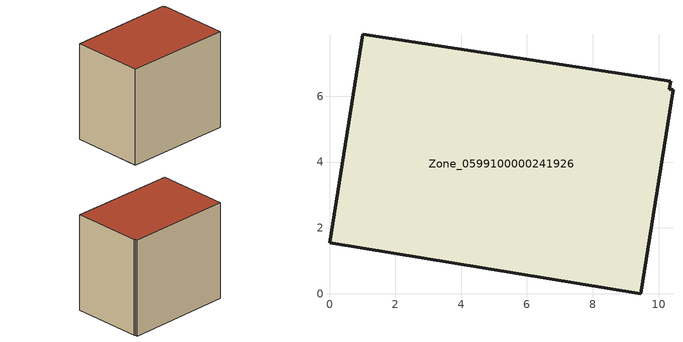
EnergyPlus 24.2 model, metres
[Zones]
Zone_0599100000241926
 floor ground (C_G): 10.37,6.46 10.32,6.22 10.44,6.2 9.45,0 0,1.55 1.01,7.88 z0
 wall outside (C_F): 10.37,6.46 1.01,7.88 0,1.55 9.45,0 10.44,6.2 10.32,6.22 10.37,6.46 z0:8.64
 roof outside (C_R): 10.32,6.22 10.37,6.46 1.01,7.88 0,1.55 9.45,0 10.44,6.2 z8.64
[BUILDING]
Pand.0599100000241926: North Axis=0; Terrain=City; Loads Convergence Tolerance Value=0.04; Temperature Convergence Tolerance Value=0.4; Solar Distribution=FullExterior; Maximum Number of Warmup Days=25; Minimum Number of Warmup Days=1
[Site:Location]
Rotterdam.The.Hague.AP_ZH_NLD Design_Conditions: Latitude=51.96; Longitude=4.45; Time Zone=1; Elevation=-4.5
[SITE:GROUNDTEMPERATURE:BUILDINGSURFACE]
18, 18, 18, 18, 18, 18, 18, 18, 18, 18, 18, 18
[MATERIAL] Thermal Absorptance=0.9; Solar Absorptance=0.7; Visible Absorptance=0.7
Name | Roughness | Thickness | Conductivity | Density | Specific Heat
G.TC.1946-1964 | MediumSmooth | 0.15 | 1 | 540 | 1210
F.TC.1946-1964 | Rough | 0.3 | 0.857143 | 1920 | 840
R.TC.1946-1964 | MediumRough | 0.2 | 0.235294 | 1500 | 1000
[CONSTRUCTION]
C_G: G.TC.1946-1964
C_F: F.TC.1946-1964
C_R: R.TC.1946-1964
[ZONE]
Zone_0599100000241926: Type=1; Multiplier=1; Ceiling Height=Autocalculate; Volume=Autocalculate; Floor Area=autocalculate; Part of Total Floor Area=Yes
[ZONEINFILTRATION:DESIGNFLOWRATE]
Infil_Zone_0599100000241926: Zone or ZoneList or Space or SpaceList=Zone_0599100000241926; Schedule=AlwaysOn; Design Flow Rate Calculation Method=Flow/Area; Flow Rate per Floor Area=0.003; Constant Term Coefficient=1; Temperature Term Coefficient=0; Velocity Term Coefficient=0; Velocity Squared Term Coefficient=0
[HVACTEMPLATE:ZONE:IDEALLOADSAIRSYSTEM]
Zone_0599100000241926: Maximum Heating Supply Air Temperature=50; Minimum Cooling Supply Air Temperature=13; Maximum Heating Supply Air Humidity Ratio=0.0156; Minimum Cooling Supply Air Humidity Ratio=0.0077; Heating Limit=NoLimit; Cooling Limit=NoLimit; Dehumidification Control Type=ConstantSensibleHeatRatio; Cooling Sensible Heat Ratio=0.7; Dehumidification Setpoint=60; Humidification Control Type=None; Humidification Setpoint=30; Outdoor Air Method=None; Outdoor Air Flow Rate per Person=0.00944; Outdoor Air Flow Rate per Zone Floor Area=0; Outdoor Air Flow Rate per Zone=0; Demand Controlled Ventilation Type=None; Outdoor Air Economizer Type=NoEconomizer; Heat Recovery Type=None; Sensible Heat Recovery Effectiveness=0.7; Latent Heat Recovery Effectiveness=0.65
[ZONECONTROL:THERMOSTAT]
ThermostatControl_Zone_0599100000241926: Zone or ZoneList=Zone_0599100000241926; Control Type Schedule=DualSetpointControlType; Control 1=Thermostat_Zone_0599100000241926; Temperature Difference Between Cutout And Setpoint=0
[THERMOSTATSETPOINT:DUALSETPOINT]
Thermostat_Zone_0599100000241926: Heating Setpoint Temperature Schedule=HeatingSetpoint_Zone_0599100000241926; Cooling Setpoint Temperature Schedule=CoolingSetpoint_Zone_0599100000241926
[SCHEDULE:COMPACT]
HeatingSetpoint_Zone_0599100000241926: Through: 12/31, For: AllDays, Until: 24:00, 21
CoolingSetpoint_Zone_0599100000241926: Through: 12/31, For: AllDays, Until: 24:00, 24
DualSetpointControlType: Through: 12/31, For: AllDays, Until: 24:00, 4
AlwaysOn: Through: 12/31, For: AllDays, Until: 24:00, 1
